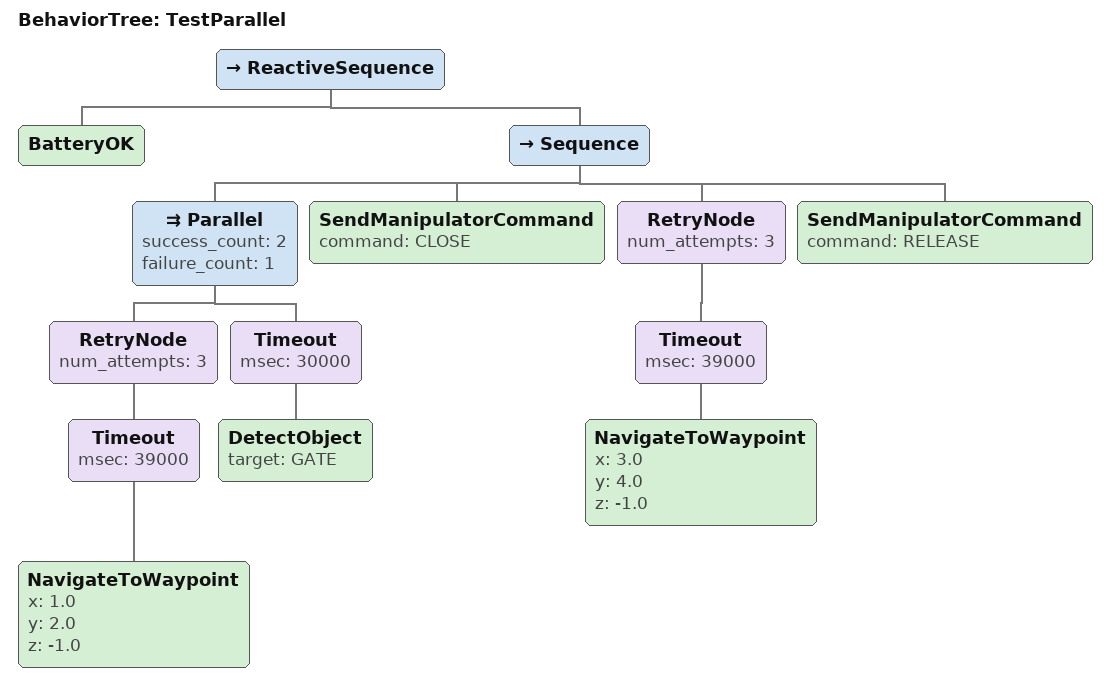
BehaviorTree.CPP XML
<root BTCPP_format="4">
  <BehaviorTree ID="TestParallel">
    <ReactiveSequence>
      <BatteryOK/>
      <Sequence>
        <!-- Navigate while detecting: both must succeed -->
        <Parallel success_count="2" failure_count="1">
          <RetryNode num_attempts="3">
            <Timeout msec="39000">
              <NavigateToWaypoint x="1.0" y="2.0" z="-1.0"/>
            </Timeout>
          </RetryNode>
          <Timeout msec="30000">
            <DetectObject target="GATE"/>
          </Timeout>
        </Parallel>

        <!-- After detection, send manipulation command -->
        <SendManipulatorCommand command="CLOSE"/>

        <!-- Navigate to next point -->
        <RetryNode num_attempts="3">
          <Timeout msec="39000">
            <NavigateToWaypoint x="3.0" y="4.0" z="-1.0"/>
          </Timeout>
        </RetryNode>

        <!-- Release -->
        <SendManipulatorCommand command="RELEASE"/>
      </Sequence>
    </ReactiveSequence>
  </BehaviorTree>
</root>
